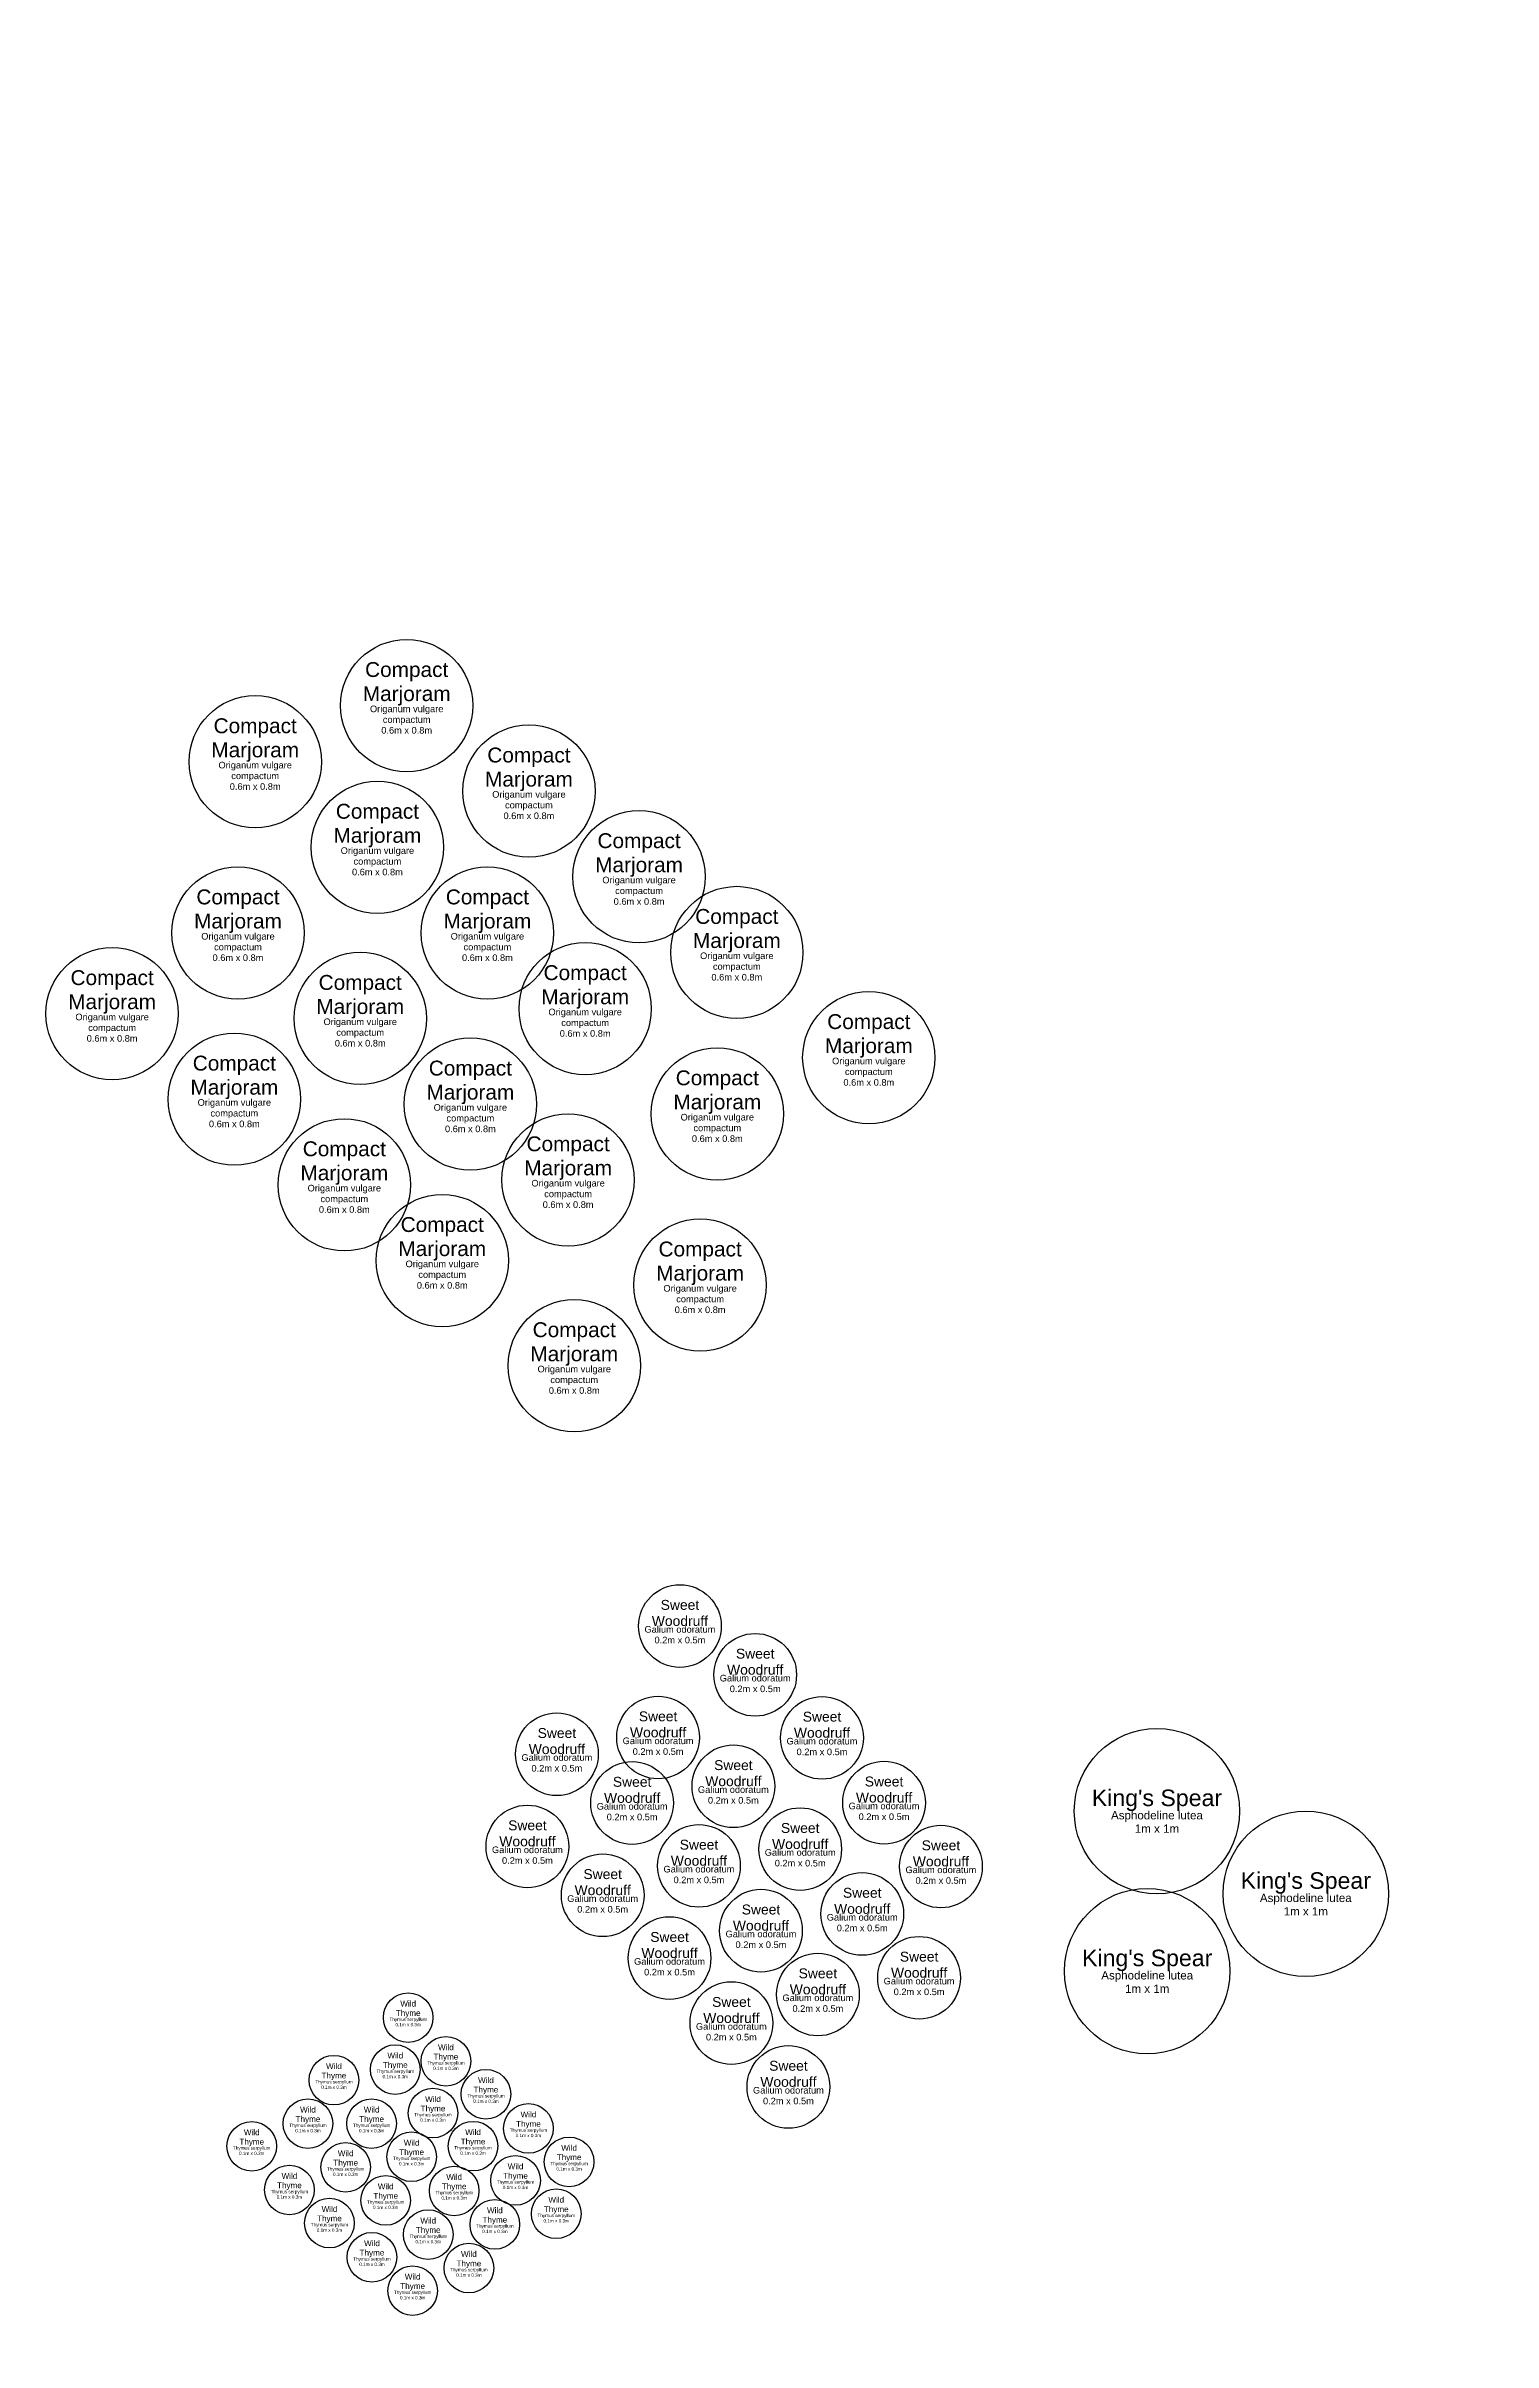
# Model space of a CAD drawing. Header units: metres. Extents: x -13.6 to 49.6, y 0.9 to 36.7.
# Drawn here: x 1.28 to 10.03, y 22.79 to 36.67 of the extents above; entities that cross this region are included whole.
import ezdxf

# ---------------------------------------------------------------- set-up
doc = ezdxf.new("R2010")
doc.units = ezdxf.units.M
doc.layers.add('Boundary', color=1, linetype='Continuous', lineweight=25, true_color=0xff0000)
doc.layers.add('Plant - Perennial', color=3, linetype='Continuous', lineweight=25, true_color=0x00ff00)
doc.styles.add('textstyle113', font='')
doc.styles.add('textstyle114', font='')
doc.styles.add('textstyle142', font='')
doc.styles.add('textstyle143', font='')
doc.styles.add('textstyle49', font='')
doc.styles.add('textstyle50', font='')
doc.styles.add('textstyle71', font='')
doc.styles.add('textstyle72', font='')
doc.styles.get('textstyle113').set_extended_font_data('Arial')
doc.styles.get('textstyle114').set_extended_font_data('Arial')
doc.styles.get('textstyle142').set_extended_font_data('Arial')
doc.styles.get('textstyle143').set_extended_font_data('Arial')
doc.styles.get('textstyle49').set_extended_font_data('Arial')
doc.styles.get('textstyle50').set_extended_font_data('Arial')
doc.styles.get('textstyle71').set_extended_font_data('Arial')
doc.styles.get('textstyle72').set_extended_font_data('Arial')

# ---------------------------------------------------------------- blocks, each defined once
blk = doc.blocks.new('Perennial - Thymus serpyllum')
at = {"layer": 'Plant - Perennial'}
blk.add_circle((0, 0), 0.15, dxfattribs=at)
at = {"layer": 'Plant - Perennial', "insert": (0, 0), "line_spacing_factor": 0.971628}
for s, char_height, attachment_point, style in [('\\c32767;Thymus serpyllum\\P0.1m x 0.3m', 0.02, 2, 'textstyle142'), ('\\c32767;Wild\\PThyme', 0.035, 8, 'textstyle143')]:
    blk.add_mtext(s, dxfattribs=dict(at, char_height=char_height, attachment_point=attachment_point, style=style))
blk = doc.blocks.new('Perennial - Origanum vulgare compactum')
at = {"layer": 'Plant - Perennial'}
blk.add_circle((0, 0), 0.4, dxfattribs=at)
at = {"layer": 'Plant - Perennial', "insert": (0, 0), "line_spacing_factor": 0.971628}
for s, char_height, attachment_point, style in [('\\c32767;Compact\\PMarjoram', 0.09, 8, 'textstyle114'), ('\\c32767;Origanum vulgare\\Pcompactum\\P0.6m x 0.8m', 0.04, 2, 'textstyle113')]:
    blk.add_mtext(s, dxfattribs=dict(at, char_height=char_height, attachment_point=attachment_point, style=style))
blk = doc.blocks.new('Perennial - Galium odoratum')
at = {"layer": 'Plant - Perennial'}
blk.add_circle((0, 0), 0.25, dxfattribs=at)
at = {"layer": 'Plant - Perennial', "insert": (0, 0), "line_spacing_factor": 0.971628}
for s, char_height, attachment_point, style in [('\\c32767;Sweet\\PWoodruff', 0.06, 8, 'textstyle72'), ('\\c32767;Galium odoratum\\P0.2m x 0.5m', 0.04, 2, 'textstyle71')]:
    blk.add_mtext(s, dxfattribs=dict(at, char_height=char_height, attachment_point=attachment_point, style=style))
blk = doc.blocks.new('Perennial - Asphodeline lutea')
at = {"layer": 'Plant - Perennial'}
blk.add_circle((0, 0), 0.5, dxfattribs=at)
at = {"layer": 'Plant - Perennial', "insert": (0, 0), "line_spacing_factor": 0.971628}
for s, char_height, attachment_point, style in [("\\c32767;King's Spear", 0.1, 8, 'textstyle50'), ('\\c32767;Asphodeline lutea\\P1m x 1m', 0.05, 2, 'textstyle49')]:
    blk.add_mtext(s, dxfattribs=dict(at, char_height=char_height, attachment_point=attachment_point, style=style))

msp = doc.modelspace()

# ---------------------------------------------------------------- linework, layer by layer
at = {"layer": 'Boundary'}
msp.add_open_spline([(28.35, 36.539), (19.394, 36.674), (16.349, 24.645), (12.294, 16.774), (7.406, 9.92), (5.55, 8.478), (3.336, 5.257)], degree=3, dxfattribs=at)

# ---------------------------------------------------------------- block references
at = {"layer": 'Plant - Perennial'}
for name, p in [('Perennial - Origanum vulgare compactum', (3.464, 32.685)), ('Perennial - Origanum vulgare compactum', (2.548, 32.345)), ('Perennial - Origanum vulgare compactum', (4.203, 32.168)), ('Perennial - Origanum vulgare compactum', (3.287, 31.828)), ('Perennial - Origanum vulgare compactum', (4.869, 31.65)), ('Perennial - Origanum vulgare compactum', (2.444, 31.31)), ('Perennial - Origanum vulgare compactum', (3.952, 31.31)), ('Perennial - Origanum vulgare compactum', (5.46, 31.192)), ('Perennial - Origanum vulgare compactum', (4.543, 30.852)), ('Perennial - Origanum vulgare compactum', (1.683, 30.822)), ('Perennial - Origanum vulgare compactum', (3.183, 30.793)), ('Perennial - Origanum vulgare compactum', (6.258, 30.556)), ('Perennial - Origanum vulgare compactum', (2.422, 30.305)), ('Perennial - Origanum vulgare compactum', (3.849, 30.275)), ('Perennial - Origanum vulgare compactum', (5.342, 30.216)), ('Perennial - Origanum vulgare compactum', (3.087, 29.787)), ('Perennial - Origanum vulgare compactum', (4.44, 29.817)), ('Perennial - Origanum vulgare compactum', (3.679, 29.329)), ('Perennial - Origanum vulgare compactum', (5.238, 29.181)), ('Perennial - Origanum vulgare compactum', (4.477, 28.693)), ('Perennial - Galium odoratum', (5.116, 27.119)), ('Perennial - Galium odoratum', (5.571, 26.824)), ('Perennial - Galium odoratum', (4.984, 26.445)), ('Perennial - Galium odoratum', (5.975, 26.443)), ('Perennial - Galium odoratum', (4.372, 26.344)), ('Perennial - Galium odoratum', (5.439, 26.15)), ('Perennial - Asphodeline lutea', (8, 26)), ('Perennial - Galium odoratum', (4.827, 26.049)), ('Perennial - Galium odoratum', (6.35, 26.051)), ('Perennial - Galium odoratum', (4.194, 25.786)), ('Perennial - Galium odoratum', (5.843, 25.77)), ('Perennial - Asphodeline lutea', (8.9, 25.5)), ('Perennial - Galium odoratum', (5.231, 25.669)), ('Perennial - Galium odoratum', (6.694, 25.665)), ('Perennial - Galium odoratum', (4.649, 25.491)), ('Perennial - Galium odoratum', (6.218, 25.378)), ('Perennial - Galium odoratum', (5.606, 25.277)), ('Perennial - Asphodeline lutea', (7.941, 25.032)), ('Perennial - Galium odoratum', (5.053, 25.111)), ('Perennial - Galium odoratum', (5.95, 24.891)), ('Perennial - Galium odoratum', (6.562, 24.992)), ('Perennial - Thymus serpyllum', (3.473, 24.751)), ('Perennial - Galium odoratum', (5.427, 24.718)), ('Perennial - Thymus serpyllum', (3.395, 24.437)), ('Perennial - Thymus serpyllum', (3.701, 24.487)), ('Perennial - Galium odoratum', (5.772, 24.332)), ('Perennial - Thymus serpyllum', (3.024, 24.373)), ('Perennial - Thymus serpyllum', (3.943, 24.288)), ('Perennial - Thymus serpyllum', (3.623, 24.174)), ('Perennial - Thymus serpyllum', (2.867, 24.11)), ('Perennial - Thymus serpyllum', (3.252, 24.11)), ('Perennial - Thymus serpyllum', (4.2, 24.081)), ('Perennial - Thymus serpyllum', (2.527, 23.973)), ('Perennial - Thymus serpyllum', (3.494, 23.91)), ('Perennial - Thymus serpyllum', (3.865, 23.974)), ('Perennial - Thymus serpyllum', (4.446, 23.879)), ('Perennial - Thymus serpyllum', (3.095, 23.846)), ('Perennial - Thymus serpyllum', (4.122, 23.767)), ('Perennial - Thymus serpyllum', (2.755, 23.709)), ('Perennial - Thymus serpyllum', (3.337, 23.646)), ('Perennial - Thymus serpyllum', (3.751, 23.703)), ('Perennial - Thymus serpyllum', (2.997, 23.509)), ('Perennial - Thymus serpyllum', (3.997, 23.501)), ('Perennial - Thymus serpyllum', (4.368, 23.565)), ('Perennial - Thymus serpyllum', (3.594, 23.439)), ('Perennial - Thymus serpyllum', (3.254, 23.302)), ('Perennial - Thymus serpyllum', (3.84, 23.237)), ('Perennial - Thymus serpyllum', (3.5, 23.1))]:
    msp.add_blockref(name, p, dxfattribs=at)

doc.saveas('drawing.dxf')
